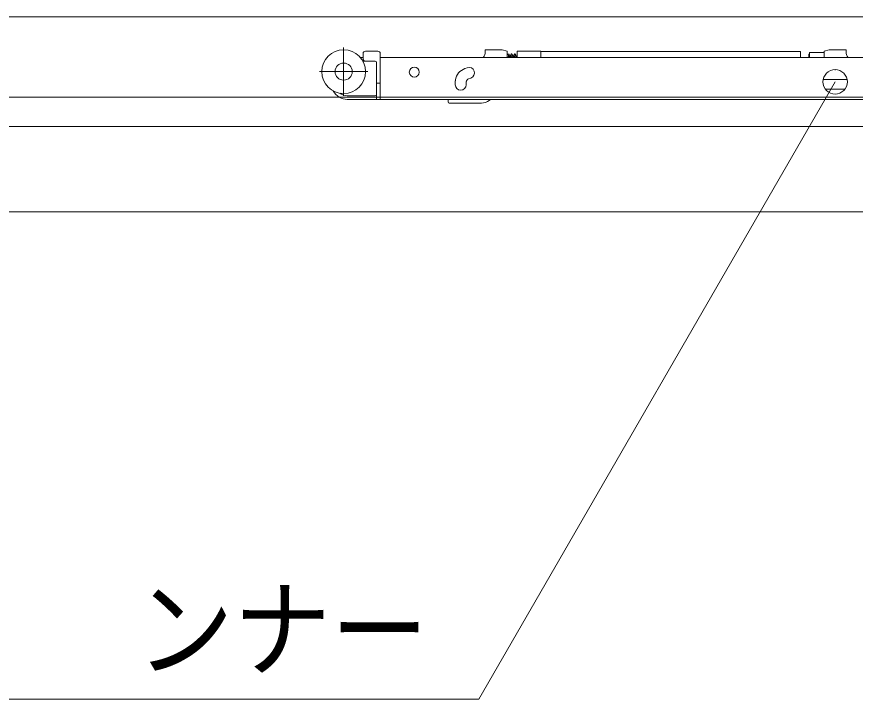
# Model space of a CAD drawing. Units: millimetres, scale not verified. Extents: x -6062 to 6062, y -3045 to 3045.
# Drawn here: x -3781.8 to -3437.7, y 70 to 350 of the extents above; entities that cross this region are included whole.
import ezdxf
from ezdxf.enums import TextEntityAlignment as Align

# ---------------------------------------------------------------- set-up
doc = ezdxf.new("R2010")
doc.units = ezdxf.units.MM
doc.header["$LTSCALE"] = 20
doc.layers.add('0-3_2寸法-3', color=7, linetype='Continuous', lineweight=9)
doc.layers.add('0-4_3一般', color=7, linetype='Continuous', lineweight=9)
doc.styles.add('ＭＳ ゴシック', font='')
doc.styles.get('ＭＳ ゴシック').set_extended_font_data('MS Gothic')

# ---------------------------------------------------------------- blocks, each defined once
blk = doc.blocks.new('グループ-61')
at = {"layer": '0-4_3一般'}
blk.add_line((-78696.5, 7000), (20223.5, 7000), dxfattribs=at)
blk = doc.blocks.new('グループ-62')
at = {"layer": '0-4_3一般'}
for p, q in [((-76990, 7000), (18350, 7000)), ((-37203.9, 6747.9), (-37203.9, 6351.9)), ((-37043.9, 6697.9), (-37043.9, 6655.9)), ((-36923.9, 6717.9), (-37023.9, 6717.9)), ((-36903.9, 6697.9), (-36903.9, 6665.1)), ((-36041.5, 6713.9), (-36041.5, 6727.9)), ((-35778.4, 6686.9), (-35778.3, 6687.5)), ((-35584.3, 6716.9), (-35778.3, 6716.9)), ((-35778.3, 6665.9), (-35778.3, 6716.9)), ((-35584.3, 6716.9), (-35584.3, 6665.9)), ((-33454.3, 6715.9), (-35584.3, 6715.9)), ((-33454.3, 6715.9), (-33454.3, 6665.9)), ((-33384.9, 6690.9), (-33384.9, 6665.9)), ((-33259.9, 6705.9), (-33379.9, 6705.9)), ((-33379.9, 6705.9), (-33379.9, 6665.9)), ((-33219.9, 6727.9), (-33259.9, 6717.9)), ((-33259.9, 6705.9), (-33259.9, 6717.9)), ((-33259.9, 6705.9), (-33259.9, 6665.9)), ((-33219.9, 6727.9), (-33079.9, 6727.9)), ((-33079.9, 6713.9), (-33079.9, 6727.9)), ((-37043.9, 6665.9), (-37066.3, 6665.9)), ((-37045.8, 6635.9), (-37023.9, 6635.9)), ((-36943.9, 6635.9), (-37023.9, 6635.9)), ((-36933.9, 6475.9), (-36933.9, 6625.9)), ((-36903.9, 6665.9), (-30797.9, 6665.9)), ((-36903.9, 6659.9), (-36903.9, 6665.1)), ((-36903.9, 6481.9), (-36903.9, 6659.9)), ((-35852.3, 6670.9), (-35851.6, 6665.9)), ((-35825.3, 6670.9), (-35824.6, 6665.9)), ((-35798.3, 6670.9), (-35797.6, 6665.9)), ((-37005.9, 6549.9), (-37401.9, 6549.9)), ((-36190.2, 6581.5), (-36208.9, 6574.7)), ((-36933.9, 6455.9), (-36933.9, 6475.9)), ((-36903.9, 6470.1), (-36903.9, 6481.9)), ((-36903.9, 6470.1), (-36903.9, 6455.9)), ((-36286.3, 6481.4), (-36286.2, 6481.9)), ((-36178.2, 6490.1), (-36159.4, 6496.9)), ((-36933.9, 6345.9), (-36933.9, 6455.9)), ((-36903.9, 6455.9), (-36933.9, 6455.9)), ((-36903.9, 6455.9), (-36903.9, 6345.9)), ((-36287.9, 6441.9), (-36287.9, 6461.9)), ((-36197.9, 6462.4), (-36197.9, 6461.9)), ((-36197.9, 6461.9), (-36197.9, 6441.9)), ((18350, 6340), (-76990, 6340)), ((-36943.9, 6351.9), (-37173.9, 6351.9)), ((-36933.9, 6321.9), (-36933.9, 6345.9)), ((-36903.9, 6345.9), (-36903.9, 6321.9)), ((-37173.9, 6321.9), (-36933.9, 6321.9)), ((-36903.9, 6321.9), (-36933.9, 6321.9)), ((-30797.9, 6321.9), (-36903.9, 6321.9)), ((-36347.3, 6301.9), (-36347.3, 6321.9)), ((-36337.3, 6291.9), (-36072.4, 6291.9)), ((-36009.9, 6313.8), (-35999.8, 6321.9)), ((-53320, 6100), (-29320, 6100)), ((-53000, 5400), (-29640, 5400))]:
    blk.add_line(p, q, dxfattribs=at)
for points in [[(-35861.5, 6665.9), (-35861.5, 6717.9), (-35901.5, 6727.9), (-36041.5, 6727.9)], [(-35861.5, 6675.8), (-35861.4, 6676.3), (-35861.4, 6676.9), (-35861.3, 6677.4), (-35861.2, 6678), (-35861.2, 6678.7), (-35861.1, 6679.3), (-35861, 6680), (-35861, 6680.6), (-35860.9, 6681.4), (-35860.9, 6682.1), (-35860.8, 6682.9), (-35860.7, 6683.6), (-35860.7, 6684.5), (-35860.6, 6685.3), (-35860.5, 6686.1), (-35860.4, 6686.9), (-35860.2, 6687.7), (-35859.9, 6688.4), (-35859.6, 6689.1), (-35859.1, 6689.8), (-35858.7, 6690.4), (-35858.1, 6691), (-35857.5, 6691.5), (-35856.8, 6692.1), (-35856.1, 6692.6), (-35855.3, 6693), (-35854.4, 6693.5), (-35853.5, 6693.8), (-35852.5, 6694.2), (-35851.6, 6694.4), (-35850.8, 6694.5), (-35850, 6694.5), (-35849.3, 6694.3), (-35848.6, 6694.1), (-35848, 6693.7), (-35847.4, 6693.3), (-35846.9, 6692.7), (-35846.4, 6692), (-35846, 6691.2)], [(-35849.5, 6686.7), (-35849.4, 6686.7), (-35849.2, 6686.7), (-35849.1, 6686.7), (-35849.1, 6686.6), (-35849, 6686.6), (-35849, 6686.5), (-35848.9, 6686.3), (-35848.9, 6686.1), (-35849, 6686), (-35849, 6685.7), (-35849.1, 6685.5), (-35849.2, 6685.2), (-35849.3, 6684.9), (-35849.5, 6684.5), (-35849.6, 6684.2), (-35849.8, 6683.8), (-35850, 6683.4), (-35850.1, 6683), (-35850.3, 6682.6), (-35850.4, 6682.2), (-35850.5, 6681.8), (-35850.6, 6681.4), (-35850.7, 6681), (-35850.8, 6680.6), (-35850.9, 6680.2), (-35851, 6679.8), (-35851.1, 6679.4), (-35851.1, 6679), (-35851.2, 6678.6), (-35851.2, 6678.2), (-35851.3, 6677.8), (-35851.3, 6677.4), (-35851.4, 6677), (-35851.4, 6676.6), (-35851.4, 6676.2), (-35851.5, 6675.8), (-35851.6, 6675.4), (-35851.6, 6674.9), (-35851.7, 6674.5)], [(-35846, 6691.2), (-35845.7, 6690.3), (-35845.4, 6689.2), (-35845.2, 6688.1), (-35845, 6686.9), (-35844.7, 6685.8), (-35844.6, 6684.7), (-35844.4, 6683.6), (-35844.2, 6682.5), (-35844, 6681.5), (-35843.8, 6680.5), (-35843.7, 6679.6), (-35843.5, 6678.7), (-35843.4, 6677.8), (-35843.2, 6676.9), (-35843.1, 6676.1), (-35843, 6675.3), (-35842.9, 6674.6), (-35842.7, 6673.9), (-35842.6, 6673.2), (-35842.5, 6672.5), (-35842.4, 6671.8), (-35842.3, 6671.1), (-35842.2, 6670.5), (-35842.1, 6669.9), (-35842, 6669.2), (-35842, 6668.6), (-35841.9, 6668.1), (-35841.8, 6667.5), (-35841.7, 6666.9), (-35841.6, 6666.4), (-35841.6, 6665.9)], [(-35836, 6665.9), (-35835.9, 6666.5), (-35835.8, 6667.1), (-35835.7, 6667.8), (-35835.6, 6668.4), (-35835.6, 6669.1), (-35835.5, 6669.8), (-35835.4, 6670.6), (-35835.3, 6671.3), (-35835.3, 6672.1), (-35835.2, 6672.9), (-35835.1, 6673.7), (-35835, 6674.5), (-35835, 6675.4), (-35834.9, 6676.2), (-35834.8, 6677.1), (-35834.7, 6678), (-35834.5, 6679), (-35834.3, 6680), (-35834, 6681), (-35833.7, 6682), (-35833.4, 6683.1), (-35833, 6684.2), (-35832.6, 6685.3), (-35832.1, 6686.5), (-35831.6, 6687.7), (-35831.1, 6688.9), (-35830.5, 6690.1), (-35829.9, 6691.4), (-35829.2, 6692.6), (-35828.6, 6693.6), (-35827.9, 6694.4), (-35827.3, 6695.1), (-35826.6, 6695.5), (-35826, 6695.8), (-35825.3, 6695.9), (-35824.7, 6695.8), (-35824, 6695.5), (-35823.4, 6695.1), (-35822.7, 6694.4)], [(-35822.5, 6686.7), (-35822.4, 6686.7), (-35822.3, 6686.7), (-35822.1, 6686.7), (-35822.1, 6686.6), (-35822, 6686.6), (-35822, 6686.5), (-35821.9, 6686.3), (-35821.9, 6686.2), (-35822, 6686), (-35822, 6685.7), (-35822.1, 6685.5), (-35822.2, 6685.2), (-35822.3, 6684.9), (-35822.5, 6684.5), (-35822.6, 6684.2), (-35822.8, 6683.8), (-35823, 6683.4), (-35823.1, 6683), (-35823.3, 6682.6), (-35823.4, 6682.2), (-35823.5, 6681.8), (-35823.6, 6681.4), (-35823.7, 6681), (-35823.8, 6680.6), (-35823.9, 6680.2), (-35824, 6679.8), (-35824.1, 6679.4), (-35824.1, 6679), (-35824.2, 6678.6), (-35824.2, 6678.2), (-35824.3, 6677.8), (-35824.3, 6677.4), (-35824.4, 6677), (-35824.4, 6676.6), (-35824.4, 6676.2), (-35824.5, 6675.8), (-35824.6, 6675.4), (-35824.6, 6674.9), (-35824.7, 6674.5)], [(-35822.7, 6694.4), (-35822.1, 6693.6), (-35821.5, 6692.6), (-35820.8, 6691.4), (-35820.2, 6690.1), (-35819.6, 6688.9), (-35819.1, 6687.6), (-35818.6, 6686.5), (-35818.1, 6685.3), (-35817.7, 6684.2), (-35817.3, 6683.1), (-35816.9, 6682), (-35816.6, 6681), (-35816.4, 6680), (-35816.1, 6679), (-35816, 6678), (-35815.8, 6677.1), (-35815.7, 6676.2), (-35815.6, 6675.3), (-35815.5, 6674.5), (-35815.5, 6673.7), (-35815.4, 6672.9), (-35815.3, 6672.1), (-35815.2, 6671.3), (-35815.1, 6670.6), (-35815, 6669.8), (-35815, 6669.1), (-35814.9, 6668.4), (-35814.8, 6667.8), (-35814.7, 6667.1), (-35814.7, 6666.5), (-35814.6, 6665.9)], [(-35809, 6665.9), (-35808.9, 6666.5), (-35808.8, 6667.1), (-35808.7, 6667.8), (-35808.6, 6668.4), (-35808.6, 6669.1), (-35808.5, 6669.8), (-35808.4, 6670.6), (-35808.3, 6671.3), (-35808.3, 6672.1), (-35808.2, 6672.9), (-35808.1, 6673.7), (-35808, 6674.5), (-35808, 6675.4), (-35807.9, 6676.2), (-35807.8, 6677.1), (-35807.7, 6678), (-35807.5, 6679), (-35807.3, 6680), (-35807, 6681), (-35806.7, 6682), (-35806.4, 6683.1), (-35806, 6684.2), (-35805.6, 6685.3), (-35805.1, 6686.5), (-35804.6, 6687.7), (-35804.1, 6688.9), (-35803.5, 6690.1), (-35802.9, 6691.4), (-35802.2, 6692.6), (-35801.6, 6693.6), (-35800.9, 6694.4), (-35800.3, 6695.1), (-35799.6, 6695.5), (-35799, 6695.8), (-35798.3, 6695.9), (-35797.7, 6695.8), (-35797, 6695.5), (-35796.4, 6695.1), (-35795.7, 6694.4)], [(-35795.5, 6686.7), (-35795.4, 6686.7), (-35795.2, 6686.7), (-35795.1, 6686.7), (-35795.1, 6686.6), (-35795, 6686.6), (-35795, 6686.5), (-35794.9, 6686.3), (-35794.9, 6686.1), (-35795, 6686), (-35795, 6685.7), (-35795.1, 6685.5), (-35795.2, 6685.2), (-35795.3, 6684.9), (-35795.5, 6684.5), (-35795.6, 6684.2), (-35795.8, 6683.8), (-35796, 6683.4), (-35796.1, 6683), (-35796.3, 6682.6), (-35796.4, 6682.2), (-35796.5, 6681.8), (-35796.6, 6681.4), (-35796.7, 6681), (-35796.8, 6680.6), (-35796.9, 6680.2), (-35797, 6679.8), (-35797.1, 6679.4), (-35797.1, 6679), (-35797.2, 6678.6), (-35797.2, 6678.2), (-35797.3, 6677.8), (-35797.3, 6677.4), (-35797.4, 6677), (-35797.4, 6676.6), (-35797.4, 6676.2), (-35797.5, 6675.8), (-35797.6, 6675.4), (-35797.6, 6674.9), (-35797.7, 6674.5)], [(-35795.7, 6694.4), (-35795.1, 6693.6), (-35794.5, 6692.6), (-35793.8, 6691.4), (-35793.2, 6690.1), (-35792.6, 6688.9), (-35792.1, 6687.6), (-35791.6, 6686.5), (-35791.1, 6685.3), (-35790.7, 6684.2), (-35790.3, 6683.1), (-35789.9, 6682), (-35789.6, 6681), (-35789.4, 6680), (-35789.1, 6679), (-35789, 6678), (-35788.8, 6677.1), (-35788.7, 6676.2), (-35788.6, 6675.3), (-35788.5, 6674.5), (-35788.5, 6673.7), (-35788.4, 6672.9), (-35788.3, 6672.1), (-35788.2, 6671.3), (-35788.1, 6670.6), (-35788.1, 6669.8), (-35788, 6669.1), (-35787.9, 6668.4), (-35787.8, 6667.8), (-35787.7, 6667.1), (-35787.7, 6666.5), (-35787.6, 6665.9)], [(-35782, 6665.9), (-35781.9, 6666.4), (-35781.8, 6667), (-35781.7, 6667.5), (-35781.7, 6668.1), (-35781.6, 6668.6), (-35781.5, 6669.2), (-35781.4, 6669.7), (-35781.4, 6670.2), (-35781.3, 6670.8), (-35781.2, 6671.3), (-35781.1, 6671.9), (-35781.1, 6672.4), (-35781, 6672.9), (-35780.9, 6673.5), (-35780.8, 6674), (-35780.7, 6674.6), (-35780.7, 6675.1), (-35780.6, 6675.7), (-35780.5, 6676.2), (-35780.4, 6676.7), (-35780.4, 6677.3), (-35780.3, 6677.8), (-35780.2, 6678.4), (-35780.1, 6678.9), (-35780, 6679.4), (-35779.9, 6680), (-35779.8, 6680.5), (-35779.7, 6681.1), (-35779.6, 6681.6), (-35779.5, 6682.1), (-35779.4, 6682.7), (-35779.3, 6683.2), (-35779.2, 6683.7), (-35779.1, 6684.3), (-35778.9, 6684.8), (-35778.8, 6685.3), (-35778.7, 6685.9), (-35778.6, 6686.4), (-35778.4, 6686.9)], [(-35851.7, 6674.5), (-35851.7, 6674.1), (-35851.8, 6673.6), (-35851.9, 6673.2), (-35851.9, 6672.8), (-35852, 6672.3), (-35852.1, 6671.9), (-35852.1, 6671.4), (-35852.2, 6671), (-35852.3, 6670.6), (-35852.4, 6670.1), (-35852.4, 6669.7), (-35852.5, 6669.3), (-35852.5, 6668.9), (-35852.6, 6668.5), (-35852.7, 6668.1), (-35852.7, 6667.7), (-35852.8, 6667.4), (-35852.8, 6667), (-35852.9, 6666.6), (-35852.9, 6666.3), (-35853, 6665.9)], [(-35824.7, 6674.5), (-35824.7, 6674.1), (-35824.8, 6673.6), (-35824.9, 6673.2), (-35824.9, 6672.8), (-35825, 6672.3), (-35825.1, 6671.9), (-35825.1, 6671.4), (-35825.2, 6671), (-35825.3, 6670.6), (-35825.4, 6670.1), (-35825.4, 6669.7), (-35825.5, 6669.3), (-35825.5, 6668.9), (-35825.6, 6668.5), (-35825.7, 6668.1), (-35825.7, 6667.7), (-35825.8, 6667.4), (-35825.8, 6667), (-35825.9, 6666.6), (-35825.9, 6666.3), (-35826, 6665.9)], [(-35797.7, 6674.5), (-35797.7, 6674.1), (-35797.8, 6673.6), (-35797.9, 6673.2), (-35797.9, 6672.8), (-35798, 6672.3), (-35798.1, 6671.9), (-35798.1, 6671.4), (-35798.2, 6671), (-35798.3, 6670.6), (-35798.4, 6670.1), (-35798.4, 6669.7), (-35798.5, 6669.3), (-35798.5, 6668.9), (-35798.6, 6668.5), (-35798.7, 6668.1), (-35798.7, 6667.7), (-35798.8, 6667.4), (-35798.8, 6667), (-35798.9, 6666.6), (-35798.9, 6666.3), (-35799, 6665.9)], [(-36287.9, 6461.9), (-36287.9, 6462.4), (-36287.9, 6462.9), (-36287.9, 6463.4), (-36287.9, 6463.9), (-36287.9, 6464.4), (-36287.9, 6464.9), (-36287.9, 6465.4), (-36287.8, 6465.9), (-36287.8, 6466.4), (-36287.8, 6466.9), (-36287.8, 6467.4), (-36287.7, 6467.9), (-36287.7, 6468.4), (-36287.7, 6468.9), (-36287.7, 6469.4), (-36287.6, 6469.9), (-36287.6, 6470.4), (-36287.5, 6470.9), (-36287.5, 6471.4), (-36287.5, 6471.9), (-36287.4, 6472.4), (-36287.4, 6472.9), (-36287.3, 6473.4), (-36287.3, 6473.9), (-36287.2, 6474.4), (-36287.2, 6474.9), (-36287.1, 6475.4), (-36287, 6475.9), (-36287, 6476.4), (-36286.9, 6476.9), (-36286.9, 6477.4), (-36286.8, 6477.9), (-36286.7, 6478.4), (-36286.7, 6478.9), (-36286.6, 6479.4), (-36286.5, 6479.9), (-36286.5, 6480.4), (-36286.4, 6480.9), (-36286.3, 6481.4)], [(-36190.3, 6481.9), (-36190.6, 6481.5), (-36190.9, 6481), (-36191.2, 6480.6), (-36191.6, 6480.1), (-36191.9, 6479.7), (-36192.2, 6479.2), (-36192.5, 6478.8), (-36192.8, 6478.3), (-36193, 6477.9), (-36193.3, 6477.4), (-36193.6, 6476.9), (-36193.9, 6476.4), (-36194.1, 6476), (-36194.4, 6475.5), (-36194.6, 6475), (-36194.9, 6474.5), (-36195.1, 6474), (-36195.3, 6473.5), (-36195.5, 6473), (-36195.8, 6472.5), (-36196, 6472), (-36196.2, 6471.5), (-36196.3, 6470.9), (-36196.5, 6470.4), (-36196.7, 6469.9), (-36196.8, 6469.4), (-36197, 6468.9), (-36197.1, 6468.3), (-36197.2, 6467.8), (-36197.4, 6467.3), (-36197.5, 6466.8), (-36197.5, 6466.2), (-36197.6, 6465.7), (-36197.7, 6465.1), (-36197.8, 6464.6), (-36197.8, 6464.1), (-36197.8, 6463.5), (-36197.9, 6463), (-36197.9, 6462.4)]]:
    blk.add_lwpolyline(points, dxfattribs=at)
for centre, radius in [((-37203.9, 6549.9), 180), ((-37203.9, 6549.9), 70), ((-36623.9, 6545.9), 41)]:
    blk.add_circle(centre, radius, dxfattribs=at)
for centre, radius, start, end in [((-37023.9, 6697.9), 20, 90, 180), ((-36923.9, 6697.9), 20, 0, 90), ((-36121.5, 6713.9), 80, 323.1301, 0), ((-33379.9, 6690.9), 5, 90, 180), ((-32999.9, 6713.9), 80, 180, 216.8699), ((-37023.9, 6655.9), 20, 180, 270), ((-36943.9, 6625.9), 10, 0, 90), ((-36167.9, 6461.9), 120, 110, 170.40593), ((-36174.8, 6539.2), 45, 290, 110), ((-36167.9, 6461.9), 30, 110, 138.18969), ((-36242.9, 6441.9), 45, 180, 0), ((-37173.9, 6451.9), 130, 207.8267, 270), ((-37173.9, 6451.9), 100, 232.49603, 270), ((-36943.9, 6361.9), 10, 270, 0), ((-36337.3, 6301.9), 10, 180, 270), ((-36072.4, 6391.9), 100, 270, 308.65981)]:
    blk.add_arc(centre, radius, start, end, dxfattribs=at)
blk = doc.blocks.new('グループ-63')
at = {"layer": '0-4_3一般'}
for name in ['グループ-61', 'グループ-62']:
    blk.add_blockref(name, (0, 0), dxfattribs=at)

msp = doc.modelspace()

# ---------------------------------------------------------------- linework, layer by layer
at = {"layer": '0-3_2寸法-3'}
for p, q in [((-3445.8, 328.29), (-3446.15, 328.29)), ((-3445.8, 328.29), (-3446.15, 328.29)), ((-3441.08, 324.29), (-3450.87, 324.29)), ((-3441.98, 320.29), (-3449.97, 320.29))]:
    msp.add_line(p, q, dxfattribs=at)
msp.add_lwpolyline([(-4191.06, 70), (-3592.22, 70), (-3445.98, 323.3)], dxfattribs=at)
msp.add_circle((-3445.98, 323.3), 5.01, dxfattribs=at)
msp.add_circle((-3445.98, 323.3), 5.01, dxfattribs=at)

# ---------------------------------------------------------------- block references
at = {"layer": '0-4_3一般', "xscale": 0.05, "yscale": 0.05}
msp.add_blockref('グループ-63', (-1787.5, 0), dxfattribs=at)

# ---------------------------------------------------------------- texts
at = {"layer": '0-3_2寸法-3', "style": 'ＭＳ ゴシック', "width": 0.9}
msp.add_text('ンナー', height=32.55, dxfattribs=at).set_placement((-3732.85, 72.77), align=Align.BOTTOM_LEFT)

doc.saveas('drawing.dxf')
